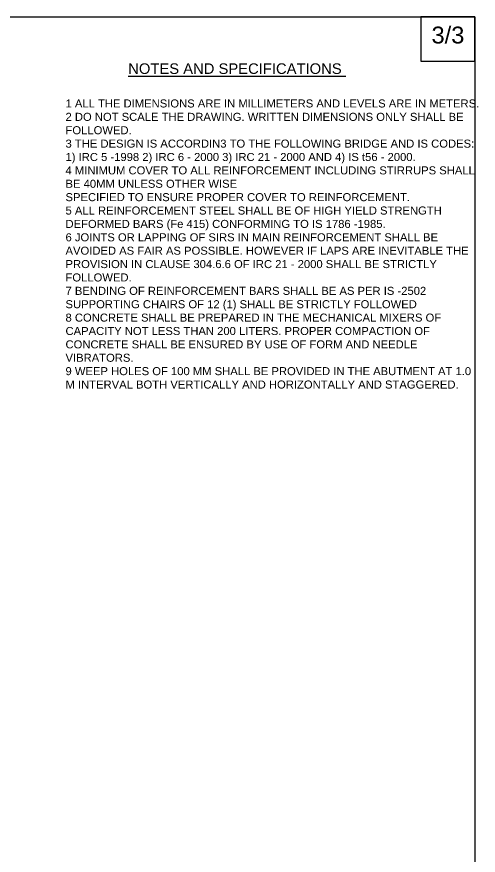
# Model space of a CAD drawing. Header units: millimetres. Extents: x -53248106 to -53221139, y 22139675 to 22157459.
# Drawn here: x -53226591 to -53221139, y 22147538 to 22157459 of the extents above; entities that cross this region are included whole.
import ezdxf

# ---------------------------------------------------------------- set-up
doc = ezdxf.new("R2010")
doc.units = ezdxf.units.MM
doc.header["$MEASUREMENT"] = 0
doc.layers.add('DIMENSION', color=7, linetype='Continuous')
doc.layers.add('TEXT', color=7, linetype='Continuous')
doc.styles.get("Standard").update_dxf_attribs({"font": 'arial.ttf', "height": 65})

msp = doc.modelspace()

# ---------------------------------------------------------------- linework, layer by layer
at = {"layer": 'DIMENSION', "color": 0}
for points in [[(-53221179.3, 22139675.5), (-53248106.4, 22139675.5), (-53248106.4, 22157458.7), (-53221179.3, 22157458.7)], [(-53221179.3, 22157458.7), (-53221816.4, 22157458.7), (-53221816.4, 22156932.5), (-53221179.3, 22156932.5)]]:
    msp.add_lwpolyline(points, close=True, dxfattribs=at)

# ---------------------------------------------------------------- texts
msp.add_text('3/3', height=200, dxfattribs=at).set_placement((-53221690.7, 22157142.6))
at = {"layer": 'DIMENSION', "color": 0, "insert": (-53226015.7, 22156480.5), "char_height": 95, "width": 4840.531, "attachment_point": 1}
msp.add_mtext('1 ALL THE DIMENSIONS ARE IN MILLIMETERS AND LEVELS ARE IN METERS. \\P2 DO NOT SCALE THE DRAWING. WRITTEN DIMENSIONS ONLY SHALL BE FOLLOWED. \\P3 THE DESIGN IS ACCORDIN3 TO THE FOLLOWING BRIDGE AND IS CODES: 1) IRC 5 -1998 2) IRC 6 - 2000 3) IRC 21 - 2000 AND 4) IS t56 - 2000. \\P4 MINIMUM COVER TO ALL REINFORCEMENT INCLUDING STIRRUPS SHALL BE 40MM UNLESS OTHER WISE \\PSPECIFIED TO ENSURE PROPER COVER TO REINFORCEMENT. \\P5 ALL REINFORCEMENT STEEL SHALL BE OF HIGH YIELD STRENGTH DEFORMED BARS (Fe 415) CONFORMING TO IS 1786 -1985. \\P6 JOINTS OR LAPPING OF SIRS IN MAIN REINFORCEMENT SHALL BE AVOIDED AS FAIR AS POSSIBLE. HOWEVER IF LAPS ARE INEVITABLE THE PROVISION IN CLAUSE 304.6.6 OF IRC 21 - 2000 SHALL BE STRICTLY FOLLOWED. \\P7 BENDING OF REINFORCEMENT BARS SHALL BE AS PER IS -2502 SUPPORTING CHAIRS OF 12 (1) SHALL BE STRICTLY FOLLOWED \\P8 CONCRETE SHALL BE PREPARED IN THE MECHANICAL MIXERS OF CAPACITY NOT LESS THAN 200 LITERS. PROPER COMPACTION OF CONCRETE SHALL BE ENSURED BY USE OF FORM AND NEEDLE VIBRATORS. \\P9 WEEP HOLES OF 100 MM SHALL BE PROVIDED IN THE ABUTMENT AT 1.0 M INTERVAL BOTH VERTICALLY AND HORIZONTALLY AND STAGGERED. ', dxfattribs=at)
at = {"layer": 'TEXT', "color": 0}
msp.add_text('%%UNOTES AND SPECIFICATIONS ', height=125, dxfattribs=at).set_placement((-53225274.9, 22156782.5))

doc.saveas('drawing.dxf')
